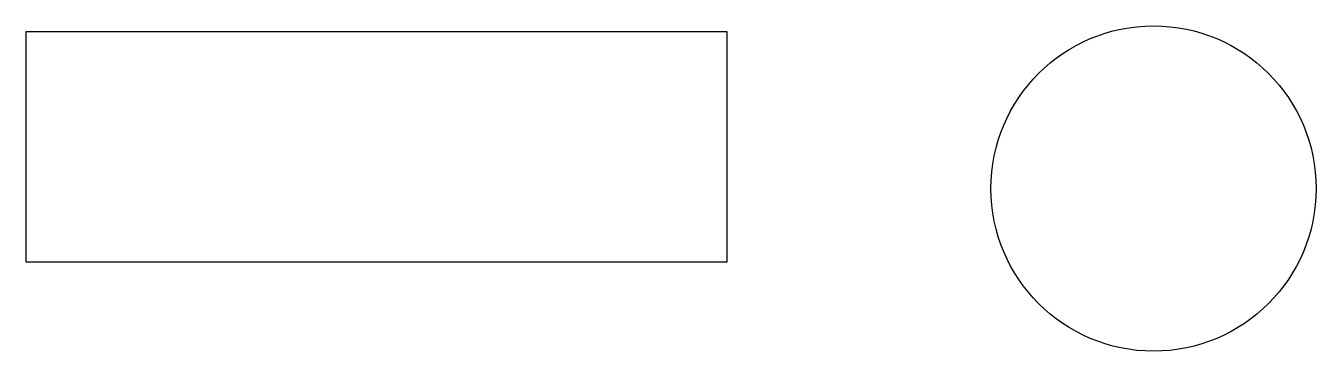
# Model space of a CAD drawing. Header units: millimetres. Extents: x 15965 to 16437, y 32746 to 32865.
import ezdxf

# ---------------------------------------------------------------- set-up
doc = ezdxf.new("R2010")
doc.units = ezdxf.units.MM
doc.layers.add('Слой1', color=1, linetype='Continuous')
doc.layers.add('Слой2', color=5, linetype='Continuous')

# ---------------------------------------------------------------- blocks, each defined once
blk = doc.blocks.new('Блок слои')
at = {"layer": 'Слой1', "ltscale": 100}
blk.add_lwpolyline([(-288.37, 45.29), (-31.42, 45.29), (-31.42, 129.4), (-288.37, 129.4)], close=True, dxfattribs=at)
at = {"layer": 'Слой2', "ltscale": 100}
blk.add_circle((124.77, 72.09), 59.56, dxfattribs=at)

msp = doc.modelspace()

# ---------------------------------------------------------------- block references
at = {"ltscale": 100}
msp.add_blockref('Блок слои', (16253.06, 32733.55), dxfattribs=at)

doc.saveas('drawing.dxf')
